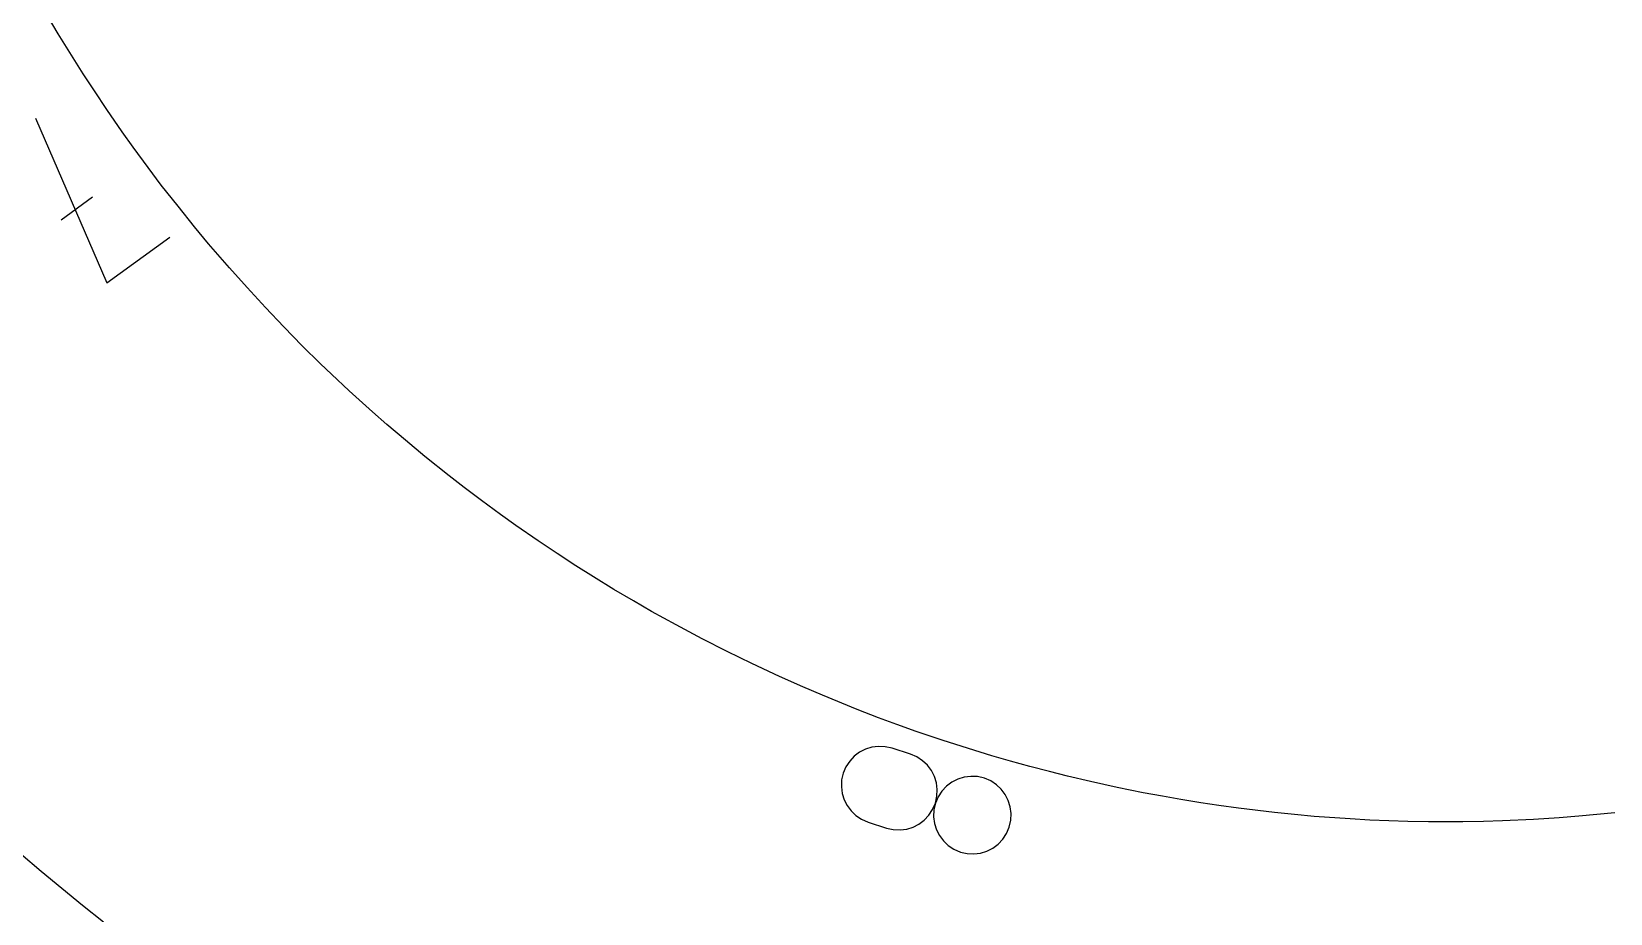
# Model space of a CAD drawing. Header units: metres. Extents: x 0 to 18, y 0 to 24.
# Drawn here: x 11.305 to 13.045, y 0.954 to 1.926 of the extents above; entities that cross this region are included whole.
import ezdxf

# ---------------------------------------------------------------- set-up
doc = ezdxf.new("R2010")
doc.units = ezdxf.units.M

msp = doc.modelspace()

# ---------------------------------------------------------------- linework, layer by layer
at = {"layer": 'annotation', "color": 1}
for p, q in [((11.309071, 1.830007), (11.387793, 1.648665)), ((11.337281, 1.71819), (11.371989, 1.743407)), ((11.387793, 1.648665), (11.45722, 1.699107)), ((12.217332, 1.131378), (12.211486, 1.127001)), ((12.223816, 1.134694), (12.217332, 1.131378)), ((12.230788, 1.136869), (12.223816, 1.134694)), ((12.238096, 1.137826), (12.230788, 1.136869)), ((12.245588, 1.137484), (12.238096, 1.137826)), ((12.253113, 1.135764), (12.245588, 1.137484)), ((12.253113, 1.135764), (12.253113, 1.135764)), ((12.273373, 1.129182), (12.253113, 1.135764)), ((12.202313, 1.115378), (12.199288, 1.108291)), ((12.206429, 1.121641), (12.202313, 1.115378)), ((12.211486, 1.127001), (12.206429, 1.121641)), ((12.280473, 1.126149), (12.273373, 1.129182)), ((12.286743, 1.122021), (12.280473, 1.126149)), ((12.292107, 1.116949), (12.286743, 1.122021)), ((12.296485, 1.111087), (12.292107, 1.116949)), ((12.197569, 1.10078), (12.197218, 1.093294)), ((12.199288, 1.108291), (12.197569, 1.10078)), ((12.199288, 1.108291), (12.199288, 1.108291)), ((12.299801, 1.104587), (12.296485, 1.111087)), ((12.301975, 1.097604), (12.299801, 1.104587)), ((12.302931, 1.090291), (12.301975, 1.097604)), ((12.318965, 1.098355), (12.313101, 1.093984)), ((12.325469, 1.101665), (12.318965, 1.098355)), ((12.332459, 1.103835), (12.325469, 1.101665)), ((12.339781, 1.104786), (12.332459, 1.103835)), ((12.347284, 1.104441), (12.339781, 1.104786)), ((12.354814, 1.10272), (12.347284, 1.104441)), ((12.361883, 1.099698), (12.354814, 1.10272)), ((12.354814, 1.10272), (12.354814, 1.10272)), ((12.368129, 1.095577), (12.361883, 1.099698)), ((12.197218, 1.093294), (12.198159, 1.085985)), ((12.198159, 1.085985), (12.200316, 1.079008)), ((12.200316, 1.079008), (12.203613, 1.072514)), ((12.300874, 1.075284), (12.30259, 1.0828)), ((12.303902, 1.08237), (12.300874, 1.075284)), ((12.30259, 1.0828), (12.302931, 1.090291)), ((12.308029, 1.088629), (12.303902, 1.08237)), ((12.313101, 1.093984), (12.308029, 1.088629)), ((12.373475, 1.090511), (12.368129, 1.095577)), ((12.37784, 1.084653), (12.373475, 1.090511)), ((12.381147, 1.078156), (12.37784, 1.084653)), ((12.203613, 1.072514), (12.207974, 1.066656)), ((12.207974, 1.066656), (12.213324, 1.061587)), ((12.213324, 1.061587), (12.219586, 1.05746)), ((12.288648, 1.056578), (12.293719, 1.061934)), ((12.293719, 1.061934), (12.297845, 1.068195)), ((12.297845, 1.068195), (12.300874, 1.075284)), ((12.299159, 1.067771), (12.298818, 1.060282)), ((12.300874, 1.075284), (12.299159, 1.067771)), ((12.300874, 1.075284), (12.300874, 1.075284)), ((12.300874, 1.075284), (12.300874, 1.075284)), ((12.383316, 1.071175), (12.381147, 1.078156)), ((12.384269, 1.063862), (12.383316, 1.071175)), ((12.383927, 1.056371), (12.384269, 1.063862)), ((12.219586, 1.05746), (12.226685, 1.054427)), ((12.226685, 1.054427), (12.246945, 1.047844)), ((12.246945, 1.047844), (12.246945, 1.047844)), ((12.246945, 1.047844), (12.254474, 1.046123)), ((12.254474, 1.046123), (12.261976, 1.045777)), ((12.261976, 1.045777), (12.269296, 1.046728)), ((12.269296, 1.046728), (12.276284, 1.048897)), ((12.276284, 1.048897), (12.282785, 1.052207)), ((12.282785, 1.052207), (12.288648, 1.056578)), ((12.298818, 1.060282), (12.299774, 1.052969)), ((12.299774, 1.052969), (12.301949, 1.045985)), ((12.301949, 1.045985), (12.305265, 1.039485)), ((12.379182, 1.041767), (12.382211, 1.048856)), ((12.382211, 1.048856), (12.383927, 1.056371)), ((12.382211, 1.048856), (12.382211, 1.048856)), ((12.305265, 1.039485), (12.309645, 1.033621)), ((12.309645, 1.033621), (12.31501, 1.028547)), ((12.31501, 1.028547), (12.321283, 1.024416)), ((12.364128, 1.025777), (12.369986, 1.03015)), ((12.369986, 1.03015), (12.375056, 1.035506)), ((12.375056, 1.035506), (12.379182, 1.041767)), ((12.321283, 1.024416), (12.328386, 1.021383)), ((12.328386, 1.021383), (12.328386, 1.021383)), ((12.328386, 1.021383), (12.335881, 1.019673)), ((12.335881, 1.019673), (12.343357, 1.019335)), ((12.343357, 1.019335), (12.350659, 1.020292)), ((12.350659, 1.020292), (12.357634, 1.022465)), ((12.357634, 1.022465), (12.364128, 1.025777))]:
    msp.add_line(p, q, dxfattribs=at)
at = {"layer": 'boundary', "color": 5}
for p, q in [((11.292851, 1.019421), (11.315307, 1.000298)), ((11.315307, 1.000298), (11.337993, 0.981438)), ((11.337993, 0.981438), (11.360922, 0.962857)), ((11.360922, 0.962857), (11.384067, 0.944571))]:
    msp.add_line(p, q, dxfattribs=at)
at = {"layer": 'hole', "color": 5}
for p, q in [((11.334164, 1.923109), (11.321356, 1.944829)), ((11.348739, 1.899579), (11.334164, 1.923109)), ((11.361504, 1.87909), (11.348739, 1.899579)), ((11.373956, 1.860251), (11.361504, 1.87909)), ((11.387543, 1.839769), (11.373956, 1.860251)), ((11.404696, 1.815052), (11.387543, 1.839769)), ((11.416743, 1.798099), (11.404696, 1.815052)), ((11.433355, 1.77569), (11.416743, 1.798099)), ((11.447684, 1.756428), (11.433355, 1.77569)), ((11.46625, 1.732986), (11.447684, 1.756428)), ((11.484368, 1.710302), (11.46625, 1.732986)), ((11.499911, 1.691817), (11.484368, 1.710302)), ((11.522829, 1.665053), (11.499911, 1.691817)), ((11.542182, 1.643436), (11.522829, 1.665053)), ((11.562404, 1.621445), (11.542182, 1.643436)), ((11.582838, 1.600021), (11.562404, 1.621445)), ((11.603137, 1.579386), (11.582838, 1.600021)), ((11.623321, 1.559538), (11.603137, 1.579386)), ((11.63517, 1.548077), (11.623321, 1.559538)), ((11.654718, 1.529756), (11.63517, 1.548077)), ((11.680523, 1.506407), (11.654718, 1.529756)), ((11.696388, 1.49247), (11.680523, 1.506407)), ((11.716892, 1.475107), (11.696388, 1.49247)), ((11.738058, 1.457399), (11.716892, 1.475107)), ((11.764953, 1.436087), (11.738058, 1.457399)), ((11.781456, 1.423067), (11.764953, 1.436087)), ((11.800688, 1.408793), (11.781456, 1.423067)), ((11.821398, 1.393442), (11.800688, 1.408793)), ((11.83835, 1.381396), (11.821398, 1.393442)), ((11.863069, 1.364242), (11.83835, 1.381396)), ((11.884079, 1.350304), (11.863069, 1.364242)), ((11.904739, 1.33668), (11.884079, 1.350304)), ((11.923897, 1.324808), (11.904739, 1.33668)), ((11.946409, 1.310863), (11.923897, 1.324808)), ((11.968125, 1.298056), (11.946409, 1.310863)), ((11.988079, 1.28652), (11.968125, 1.298056)), ((12.015219, 1.27161), (11.988079, 1.28652)), ((12.043661, 1.256386), (12.015219, 1.27161)), ((12.07142, 1.24219), (12.043661, 1.256386)), ((12.098662, 1.229026), (12.07142, 1.24219)), ((12.129208, 1.214715), (12.098662, 1.229026)), ((12.15476, 1.203264), (12.129208, 1.214715)), ((12.176583, 1.194073), (12.15476, 1.203264)), ((12.21449, 1.178598), (12.176583, 1.194073)), ((12.238101, 1.169351), (12.21449, 1.178598)), ((12.258222, 1.162058), (12.238101, 1.169351)), ((12.279771, 1.154246), (12.258222, 1.162058)), ((12.308205, 1.144691), (12.279771, 1.154246)), ((12.337225, 1.13534), (12.308205, 1.144691)), ((12.363111, 1.12735), (12.337225, 1.13534)), ((12.383749, 1.121541), (12.363111, 1.12735)), ((12.404782, 1.115617), (12.383749, 1.121541)), ((12.426604, 1.11002), (12.404782, 1.115617)), ((12.446452, 1.104931), (12.426604, 1.11002)), ((12.471755, 1.099071), (12.446452, 1.104931)), ((12.501196, 1.092572), (12.471755, 1.099071)), ((12.529792, 1.086683), (12.501196, 1.092572)), ((12.551006, 1.082852), (12.529792, 1.086683)), ((12.571463, 1.079157), (12.551006, 1.082852)), ((12.593285, 1.075736), (12.571463, 1.079157)), ((12.613133, 1.072626), (12.593285, 1.075736)), ((12.634955, 1.069731), (12.613133, 1.072626)), ((12.674651, 1.064932), (12.634955, 1.069731)), ((12.696473, 1.062549), (12.674651, 1.064932)), ((12.718296, 1.060694), (12.696473, 1.062549)), ((13.049683, 1.064719), (13.009987, 1.060865)), ((12.757859, 1.057791), (12.718296, 1.060694)), ((12.779814, 1.056431), (12.757859, 1.057791)), ((12.800782, 1.055635), (12.779814, 1.056431)), ((12.821484, 1.054848), (12.800782, 1.055635)), ((12.844168, 1.054497), (12.821484, 1.054848)), ((12.882141, 1.054497), (12.844168, 1.054497)), ((12.904824, 1.054849), (12.882141, 1.054497)), ((12.925766, 1.055645), (12.904824, 1.054849)), ((12.959896, 1.057262), (12.925766, 1.055645)), ((12.988165, 1.05901), (12.959896, 1.057262)), ((13.009987, 1.060865), (12.988165, 1.05901))]:
    msp.add_line(p, q, dxfattribs=at)

doc.saveas('drawing.dxf')
